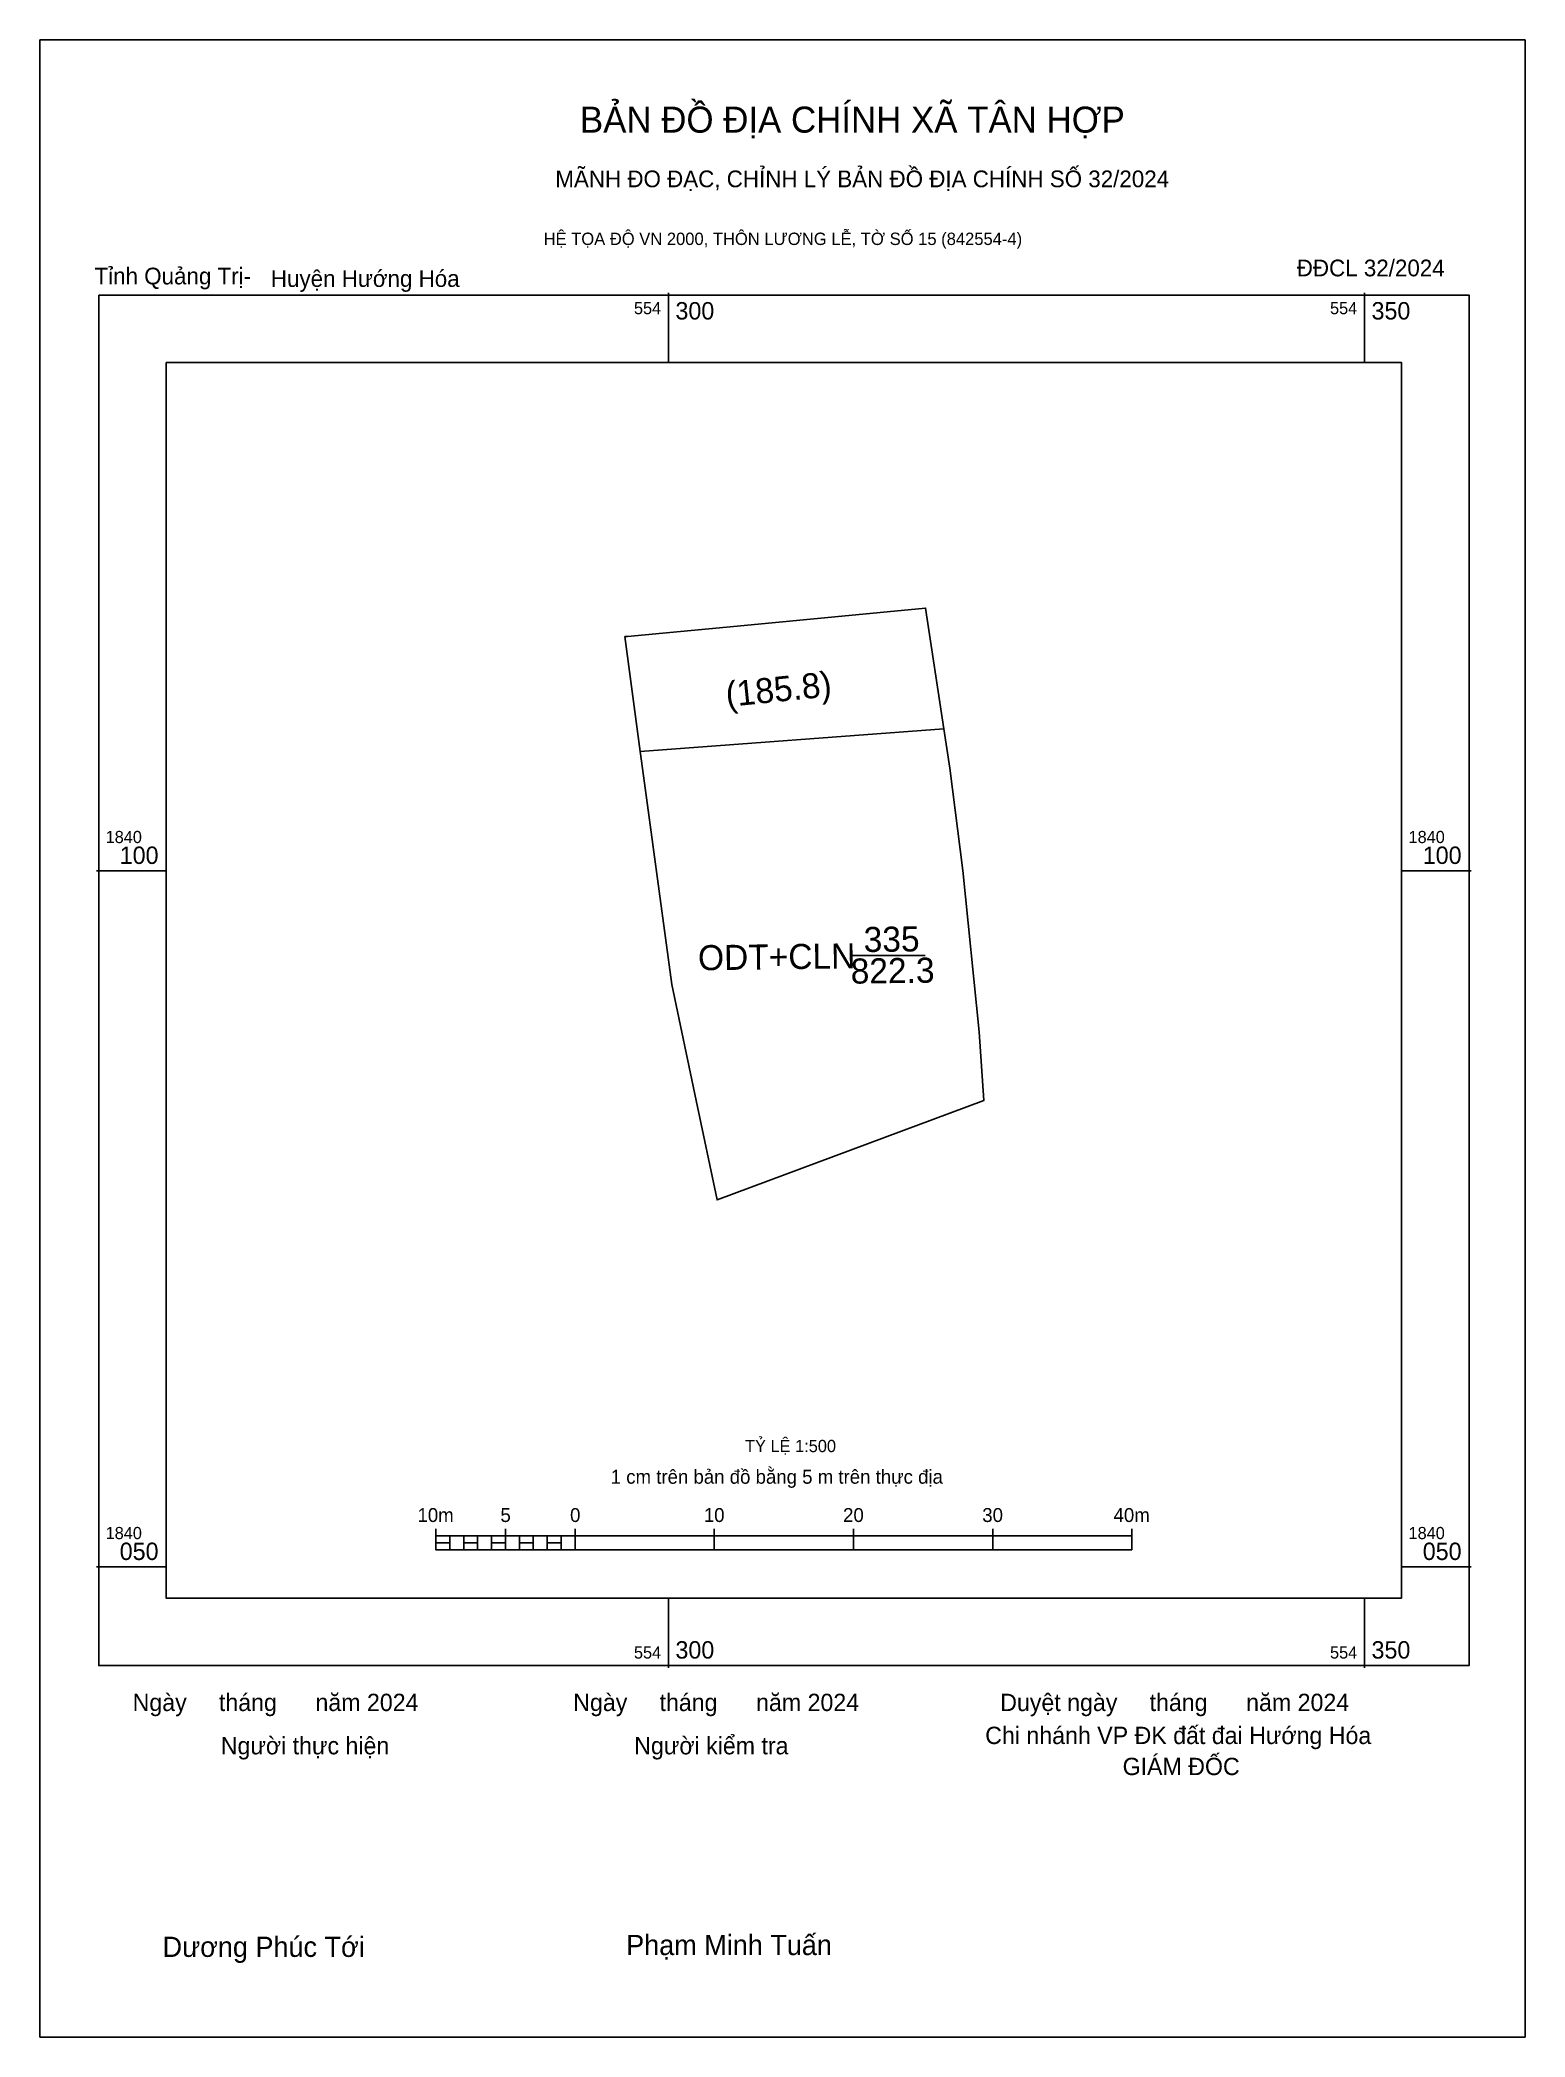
# Model space of a CAD drawing. Extents: x 554255 to 554362, y 1840023 to 1840166.
import ezdxf

# ---------------------------------------------------------------- set-up
doc = ezdxf.new("R2010")
doc.units = 0
for name, color, linetype in [('Level 10', 7, 'Continuous'), ('Level 13', 7, 'Continuous'), ('Level 15', 7, 'Continuous'), ('Level 50', 7, 'Continuous'), ('Level 59', 7, 'Continuous'), ('Level 6', 7, 'Continuous'), ('Level 62', 7, 'Continuous'), ('Level 63', 7, 'Continuous'), ('Level 9', 7, 'Continuous')]:
    doc.layers.add(name, color=color, linetype=linetype)

msp = doc.modelspace()

# ---------------------------------------------------------------- linework, layer by layer
at = {"layer": 'Level 10'}
for points in [[(554296.86, 1840123.6), (554297.05, 1840123.62), (554305.44, 1840124.4), (554318.47, 1840125.65), (554319.78, 1840116.97), (554320.21, 1840114.16)], [(554296.86, 1840123.6), (554297.97, 1840115.35), (554298.42, 1840112.01), (554300.23, 1840098.6), (554301.98, 1840090.29), (554303.49, 1840083.14), (554322.65, 1840090.27), (554322.32, 1840095.2)], [(554320.21, 1840114.16), (554321.15, 1840106.79), (554322.32, 1840095.2)]]:
    msp.add_lwpolyline(points, dxfattribs=at)
at = {"layer": 'Level 13'}
msp.add_line((554313.16, 1840100.7), (554318.43, 1840100.7), dxfattribs=at)
at = {"layer": 'Level 15'}
msp.add_lwpolyline([(554254.85, 1840166.46), (554361.53, 1840166.46), (554361.53, 1840023), (554254.85, 1840023)], close=True, dxfattribs=at)
at = {"layer": 'Level 59'}
msp.add_line((554297.97, 1840115.35), (554319.78, 1840116.97), dxfattribs=at)
at = {"layer": 'Level 62'}
msp.add_lwpolyline([(554263.91, 1840143.29), (554352.66, 1840143.29), (554352.66, 1840054.53), (554263.91, 1840054.53)], close=True, dxfattribs=at)
at = {"layer": 'Level 63'}
for p, q in [((554300, 1840148.29), (554300, 1840143.29)), ((554350, 1840148.29), (554350, 1840143.29)), ((554258.91, 1840106.77), (554263.91, 1840106.77)), ((554352.66, 1840106.77), (554357.66, 1840106.77)), ((554283.29, 1840059.5), (554283.29, 1840058)), ((554283.29, 1840059), (554333.29, 1840059)), ((554284.29, 1840059), (554284.29, 1840058)), ((554285.29, 1840059), (554285.29, 1840058)), ((554286.29, 1840059), (554286.29, 1840058)), ((554287.29, 1840059), (554287.29, 1840058)), ((554288.29, 1840059.5), (554288.29, 1840058)), ((554288.29, 1840059), (554288.29, 1840058)), ((554289.29, 1840059), (554289.29, 1840058)), ((554290.29, 1840059), (554290.29, 1840058)), ((554291.29, 1840059), (554291.29, 1840058)), ((554292.29, 1840059), (554292.29, 1840058)), ((554293.29, 1840059.5), (554293.29, 1840058)), ((554293.29, 1840059), (554293.29, 1840058)), ((554303.29, 1840059.5), (554303.29, 1840058)), ((554313.29, 1840059.5), (554313.29, 1840058)), ((554323.29, 1840059.5), (554323.29, 1840058)), ((554333.29, 1840059.5), (554333.29, 1840058)), ((554283.29, 1840058), (554333.29, 1840058)), ((554258.91, 1840056.77), (554263.91, 1840056.77)), ((554352.66, 1840056.77), (554357.66, 1840056.77)), ((554300, 1840054.53), (554300, 1840049.53)), ((554350, 1840054.53), (554350, 1840049.53))]:
    msp.add_line(p, q, dxfattribs=at)
for points in [[(554259.07, 1840148.13), (554357.51, 1840148.13), (554357.51, 1840049.69), (554259.07, 1840049.69)], [(554283.29, 1840058.5), (554284.29, 1840058.5), (554284.29, 1840058), (554283.29, 1840058)], [(554283.29, 1840058.5), (554284.29, 1840058.5), (554284.29, 1840058), (554283.29, 1840058)], [(554285.29, 1840058.5), (554286.29, 1840058.5), (554286.29, 1840058), (554285.29, 1840058)], [(554287.29, 1840058.5), (554288.29, 1840058.5), (554288.29, 1840058), (554287.29, 1840058)], [(554289.29, 1840058.5), (554290.29, 1840058.5), (554290.29, 1840058), (554289.29, 1840058)], [(554291.29, 1840058.5), (554292.29, 1840058.5), (554292.29, 1840058), (554291.29, 1840058)]]:
    msp.add_lwpolyline(points, close=True, dxfattribs=at)

# ---------------------------------------------------------------- texts
at = {"layer": 'Level 50'}
for s, rotation, p in [('(185.8)', 5.9112, (554304.2, 1840118.54)), ('335', 0.7285, (554314.03, 1840100.94)), ('ODT+CLN', 0.7285, (554302.13, 1840099.63)), ('822.3', 0.7285, (554313.1, 1840098.67))]:
    msp.add_text(s, height=1.8, rotation=rotation, dxfattribs=at).set_placement(p)
at = {"layer": 'Level 6'}
msp.add_text('TỶ LỆ 1:500', height=0.879, dxfattribs=at).set_placement((554305.5, 1840065.02))
at = {"layer": 'Level 63'}
for s, height, p in [('BẢN ĐỒ ĐỊA CHÍNH XÃ TÂN HỢP', 1.8718, (554293.64, 1840159.8)), ('MÃNH ĐO ĐẠC, CHỈNH LÝ BẢN ĐỒ ĐỊA CHÍNH SỐ 32/2024', 1.2011, (554291.87, 1840155.88)), ('HỆ TỌA ĐỘ VN 2000, THÔN LƯƠNG LỄ, TỜ SỐ 15 (842554-4)', 0.8891, (554291.03, 1840151.73)), ('554', 0.875, (554297.52, 1840146.76)), ('300', 1.25, (554300.5, 1840146.38)), ('554', 0.875, (554347.52, 1840146.76)), ('350', 1.25, (554350.5, 1840146.38)), ('1840', 0.875, (554259.57, 1840108.77)), ('1840', 0.875, (554353.16, 1840108.77)), ('100', 1.25, (554260.58, 1840107.27)), ('100', 1.25, (554354.18, 1840107.27)), ('1 cm trên bản đồ bằng 5 m trên thực địa', 1, (554295.85, 1840062.75)), ('10m', 1, (554281.97, 1840060)), ('5', 1, (554287.93, 1840060)), ('0', 1, (554292.93, 1840060)), ('10', 1, (554302.54, 1840060)), ('20', 1, (554312.54, 1840060)), ('30', 1, (554322.54, 1840060)), ('40m', 1, (554331.97, 1840060)), ('1840', 0.875, (554259.57, 1840058.77)), ('1840', 0.875, (554353.16, 1840058.77)), ('050', 1.25, (554260.58, 1840057.27)), ('050', 1.25, (554354.18, 1840057.27)), ('554', 0.875, (554297.52, 1840050.19)), ('300', 1.25, (554300.5, 1840050.19)), ('554', 0.875, (554347.52, 1840050.19)), ('350', 1.25, (554350.5, 1840050.19)), ('Ngày     tháng      năm 2024', 1.2442, (554261.51, 1840046.42)), ('Ngày     tháng      năm 2024', 1.2442, (554293.16, 1840046.42)), ('Duyệt ngày     tháng      năm 2024', 1.2442, (554323.83, 1840046.42)), ('Người thực hiện', 1.2442, (554267.84, 1840043.31)), ('Người kiểm tra', 1.2442, (554297.54, 1840043.31)), ('Chi nhánh VP ĐK đất đai Hướng Hóa', 1.2442, (554322.75, 1840044.05)), ('GIÁM ĐỐC', 1.244, (554332.62, 1840041.82)), ('Dương Phúc Tới', 1.4512, (554263.66, 1840028.76)), ('Phạm Minh Tuấn', 1.4512, (554296.96, 1840028.89))]:
    msp.add_text(s, height=height, dxfattribs=at).set_placement(p)
at = {"layer": 'Level 9'}
for s, p in [('ĐĐCL 32/2024', (554345.13, 1840149.48)), ('Tỉnh Quảng Trị-', (554258.77, 1840148.9)), ('Huyện Hướng Hóa', (554271.44, 1840148.72))]:
    msp.add_text(s, height=1.2011, dxfattribs=at).set_placement(p)

doc.saveas('drawing.dxf')
